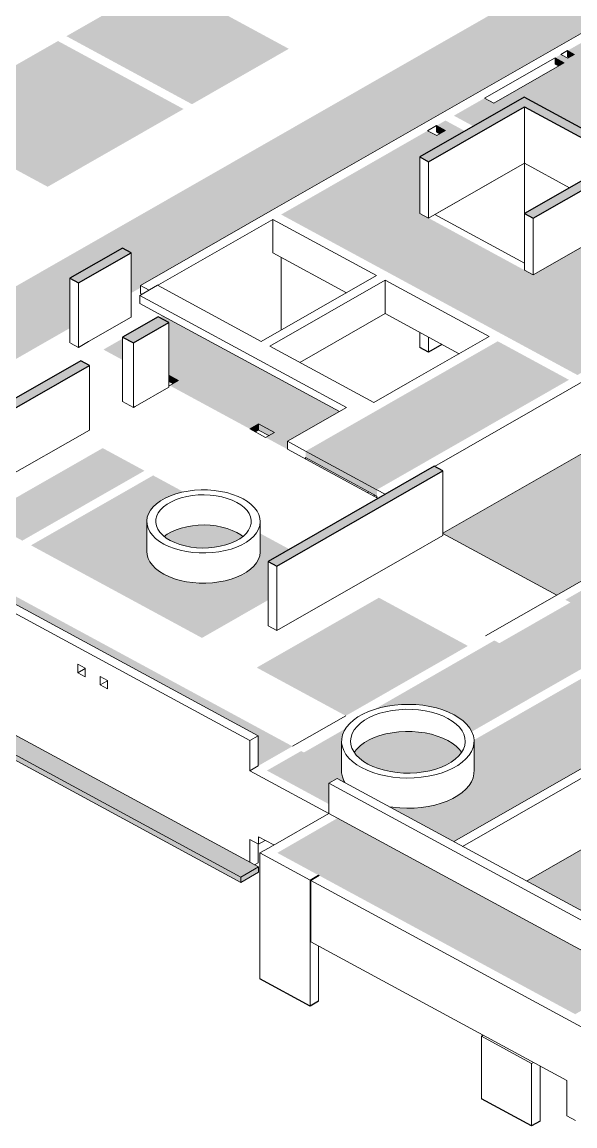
# Model space of a CAD drawing. Header units: centimetres. Extents: x -2136 to 34701, y -1430 to 84208.
# Drawn here: x 10295 to 11164, y 62027 to 63760 of the extents above; entities that cross this region are included whole.
import ezdxf

# ---------------------------------------------------------------- set-up
doc = ezdxf.new("R2010")
doc.units = ezdxf.units.CM
for name, color, linetype, lineweight in [('A-FLOR', 7, 'Continuous', 18), ('A-WALL', 7, 'Continuous', 25), ('S-BEAM', 7, 'Continuous', 18), ('S-COLS', 7, 'Continuous', 18)]:
    doc.layers.add(name, color=color, linetype=linetype, lineweight=lineweight)

msp = doc.modelspace()

# ---------------------------------------------------------------- hatches: boundary and pattern name
at = {"layer": 'A-FLOR', "true_color": 0xbfbfbf}
for points in [[(9905.16, 63004.56), (9905.52, 63004.8), (9905.52, 63036.94), (9918.77, 63044.53), (9947.66, 63028.88), (9958.85, 63035.28), (9954.55, 63037.61), (10038.23, 63085.5), (10042.53, 63083.17), (10262.2, 63208.88), (10254.31, 63213.15), (10370.28, 63279.51), (10370.28, 63357.93), (10453.26, 63405.42), (10466.88, 63398.04), (10466.88, 63334.79), (10481.16, 63342.97), (10481.52, 63346.85), (11822.86, 64114.45), (11826.16, 64112.66), (11876.54, 64141.5), (11876.54, 64219.92), (11959.53, 64267.41), (11973.15, 64260.03), (11973.15, 64196.78), (12109.25, 64274.67), (12112.84, 64272.73), (12307.05, 64383.87), (12311.35, 64381.54), (12398.87, 64431.62), (12288.49, 64491.42), (9794.78, 63064.35), (9899.25, 63007.76)], [(10562.24, 63631.29), (10714.27, 63718.29), (10517.16, 63825.07), (10365.14, 63738.07), (10535.66, 63645.7)], [(10335.61, 63501.6), (10548.99, 63623.71), (10351.89, 63730.49), (10150.64, 63615.32), (10150.64, 63601.8), (10270.79, 63536.71)], [(11137.71, 63691.27), (11146.66, 63696.39), (11132.37, 63704.14), (11132.37, 63694.17), (11132.81, 63693.93)], [(11153.82, 63704.45), (11162.77, 63709.57), (11152.03, 63715.39), (11152.31, 63705.27)], [(11167.4, 63206), (11425.42, 63353.66), (11248.39, 63449.56), (11097.76, 63363.36), (10920.01, 63459.92), (10920.01, 63548.37), (10990.59, 63589.21), (10960.26, 63605.65), (10946.23, 63597.62), (10960.26, 63589.72), (10946.23, 63582.08), (10932.29, 63589.64), (10702.24, 63457.99), (11166.81, 63206.33)], [(10951.58, 63584.75), (10960.26, 63590.02), (10946.23, 63597.62), (10946.58, 63587.46), (10951.41, 63584.85)], [(10852.55, 63025.82), (11154.15, 63198.42), (11042.34, 63258.99), (10740.74, 63086.39), (10804.82, 63051.68)], [(10532.27, 63192.45), (10541.21, 63197.57), (10526.16, 63205.72), (10526.16, 63195.76), (10527.26, 63195.16)], [(10661.78, 63116.71), (10666.78, 63119.57), (10666.78, 63129.54), (10652.83, 63121.56)], [(10682.86, 63110.87), (10691.8, 63115.99), (10666.78, 63129.54), (10666.78, 63119.57), (10677.85, 63113.58)], [(10295.9, 62945.92), (10487.67, 63055.66), (10422.09, 63091.19), (10230.32, 62981.45), (10267.68, 62961.21)], [(10852.55, 63015.86), (10852.55, 63025.82), (10740.74, 63086.39), (10740.74, 63076.43), (10848.13, 63018.25)], [(10666.33, 62592.21), (10720.02, 62622.94), (10225.84, 62890.65), (10214.64, 62884.25), (10666.33, 62639.56), (10666.33, 62623.92)], [(10803.71, 62670.83), (10995.48, 62780.57), (10855.71, 62856.28), (10663.94, 62746.54), (10792.41, 62676.95)], [(10638.8, 62417.59), (10666.7, 62433.55), (9891.91, 62853.27), (9864.01, 62837.31), (10529.78, 62476.64)], [(10638.8, 62409.28), (10638.8, 62417.59), (9864.01, 62837.31), (9864.01, 62829), (10623.47, 62417.59)], [(10973.37, 62473.23), (11304.64, 62662.81), (11177.35, 62731.35), (11005.1, 62632.78), (11004.95, 62579.69), (11003.58, 62573.47), (11001.01, 62567.36), (10997.27, 62561.45), (10991.17, 62554.68), (10986.48, 62550.47), (10979.14, 62545.3), (10971.69, 62541.03), (10963.01, 62537.04), (10953.6, 62533.59), (10941.8, 62530.34), (10933.07, 62528.48), (10922.18, 62526.89), (10911.04, 62525.95), (10899.79, 62525.7), (10888.56, 62526.12), (10873.7, 62527.22), (10970.58, 62474.74)], [(10905.03, 62580.88), (10915.45, 62581.47), (10925.67, 62582.73), (10935.56, 62584.63), (10944.98, 62587.17), (10953.81, 62590.3), (10963.01, 62594.59), (10971.69, 62599.93), (10977.13, 62604.19), (10981.81, 62608.8), (10985.49, 62613.46), (10981.06, 62619.02), (10975.87, 62623.92), (10970.36, 62628.07), (10963.47, 62632.21), (10956.03, 62635.79), (10944.72, 62639.84), (10938.1, 62641.76), (10928.32, 62643.84), (10918.17, 62645.27), (10907.8, 62646.03), (10895.74, 62646.03), (10886.92, 62645.54), (10876.7, 62644.28), (10866.81, 62642.37), (10857.39, 62639.84), (10848.56, 62636.71), (10840.44, 62633.03), (10833.14, 62628.86), (10826.42, 62623.92), (10821.39, 62619.23), (10816.88, 62613.55), (10820.15, 62609.15), (10825.24, 62604.06), (10831.75, 62599.09), (10840.45, 62594.05), (10846.38, 62591.2), (10856.26, 62587.57), (10867.1, 62584.64), (10877.47, 62582.69), (10888.8, 62581.4), (10900.43, 62580.92), (10903.12, 62580.9)], [(11271.97, 62311.47), (11528.68, 62458.38), (11344.36, 62558.22), (11087.65, 62411.32), (11258.72, 62318.65)], [(11163.88, 62202.27), (11258.72, 62256.54), (10790.32, 62509.87), (10696.23, 62455.6), (11148.22, 62210.75)], [(10638.8, 62409.28), (10666.7, 62425.24), (10666.7, 62433.55), (10638.8, 62417.59)], [(10761.08, 62419.46), (10761.99, 62419.98), (10761.08, 62420.34), (10761.08, 62419.98)]]:
    msp.add_hatch(color=9, dxfattribs=at).paths.add_polyline_path(points, flags=0)
h = msp.add_hatch(color=9, dxfattribs=at)
h.paths.add_polyline_path([(10777.07, 62532.22), (10777.07, 62564.81), (10790.32, 62572.39), (10802.33, 62565.88), (10800.48, 62569.2), (10798.34, 62575), (10797.27, 62581.24), (10797.42, 62634.85), (10798.79, 62641.08), (10802.38, 62648.81), (10803.67, 62650.85), (10737.94, 62613.23), (10733.64, 62615.56), (10679.95, 62584.83), (10747.82, 62548.07)], flags=0)
h.paths.add_polyline_path([(11001.61, 62645.95), (12390.83, 63440.96), (12390.75, 63488.03), (12391.09, 63498.49), (12392.52, 63506.36), (12394.91, 63513.71), (12398.4, 63521.1), (12404.44, 63530.25), (12408.36, 63535.21), (12415.14, 63542.2), (12423.09, 63548.97), (12435.66, 63557.54), (12442.39, 63561.55), (12456.46, 63568.41), (12465.42, 63572.18), (12480.53, 63577.36), (12492.6, 63580.75), (12505.21, 63583.63), (12521.6, 63586.42), (12531.67, 63587.73), (12545.32, 63588.9), (12567.66, 63589.42), (12577.68, 63589.18), (12592.08, 63588.23), (12596.62, 63587.79), (13257.94, 63966.24), (13173.66, 64011.9), (13086.14, 63961.82), (13090.44, 63959.49), (12896.23, 63848.35), (12899.81, 63846.41), (12712.92, 63739.46), (12704.77, 63743.57), (11148.56, 62853.01), (11156.45, 62848.74), (11044.87, 62784.89), (11036.99, 62789.16), (10848.56, 62680.88), (10848.76, 62680.96), (10860.38, 62684.16), (10869.3, 62686.06), (10886.31, 62688.17), (10897.33, 62688.73), (10907.8, 62688.65), (10918.17, 62687.99), (10928.32, 62686.77), (10938.1, 62685.02), (10947.38, 62682.78), (10956.03, 62680.14), (10965.22, 62676.57), (10977.17, 62670.36), (10982.22, 62667.18), (10988.28, 62662.56), (10993.71, 62657.38), (10998.3, 62651.66), (11000.79, 62647.36)], flags=0)
h.paths.add_polyline_path([(12418.38, 63456.72), (12524.43, 63517.41), (12527.43, 63522.66), (12532.14, 63521.82), (12553.17, 63534.06), (12545.32, 63533.72), (12531.67, 63532.46), (12516.73, 63530.25), (12505.21, 63528), (12492.6, 63524.83), (12478.44, 63520.28), (12469.09, 63516.74), (12458.36, 63511.87), (12448.42, 63506.51), (12435.66, 63497.86), (12431.23, 63494.46), (12421.85, 63485.31), (12418.02, 63480.94), (12413.03, 63473.76), (12410.5, 63468.88), (12411.87, 63466.36), (12416.17, 63459.55)], flags=0)
h = msp.add_hatch(color=9, dxfattribs=at)
h.paths.add_polyline_path([(11326.86, 63421.81), (11432.86, 63482.47), (11268.72, 63571.38), (11269.08, 63660.3), (11442.04, 63758.87), (11619.42, 63662.78), (11619.42, 63589.23), (11711.8, 63642.1), (11358.45, 63833.51), (11183.37, 63732.98), (11203.09, 63722.3), (11192.63, 63716.31), (11172.6, 63727.16), (11152.03, 63715.39), (11162.77, 63709.57), (11152.03, 63703.74), (11141.57, 63709.4), (11132.37, 63704.14), (11146.66, 63696.39), (11036.03, 63633.08), (11021.73, 63640.82), (10973.51, 63613.23), (11004.25, 63596.58), (11084.26, 63641.95), (11261.64, 63545.65), (11262.02, 63456.94), (11295.59, 63438.75)], flags=0)
h.paths.add_polyline_path([(11298.66, 63755.41), (11278.61, 63766.27), (11299.53, 63778.24), (11319.58, 63767.38), (11305.05, 63759.07)], flags=0)
h = msp.add_hatch(color=9, dxfattribs=at)
h.paths.add_polyline_path([(10712.07, 63089.47), (10712.07, 63101.93), (10793.63, 63148.6), (10515.97, 63299.02), (10511.26, 63296.32), (10526.16, 63288.25), (10526.16, 63205.72), (10541.21, 63197.57), (10527.26, 63189.58), (10652.83, 63121.56), (10666.78, 63129.54), (10691.8, 63115.99), (10677.85, 63108), (10691.8, 63100.44)], flags=0)
h.paths.add_polyline_path([(10453.17, 63229.72), (10453.17, 63263.07), (10423.23, 63245.94), (10437.53, 63238.19)], flags=0)
h = msp.add_hatch(color=9, dxfattribs=at)
h.paths.add_polyline_path([(11134.95, 62860.39), (11242.34, 62921.84), (11242.34, 63023.02), (11312.07, 63062.92), (11325.69, 63055.55), (11325.69, 62969.54), (11593.93, 63123.04), (11493.83, 63177.27), (11493.83, 63188.93), (11489.95, 63191.03), (11493.83, 63193.25), (11493.83, 63204.46), (11439.04, 63234.14), (10956.2, 62957.83), (10956.2, 62957.22), (11121.7, 62867.56)], flags=0)
h.paths.add_polyline_path([(11337.52, 63065.45), (11331.79, 63068.56), (11349.22, 63078.53), (11354.96, 63075.43), (11342.95, 63068.56)], flags=0)
h = msp.add_hatch(color=9, dxfattribs=at)
h.paths.add_polyline_path([(10577.93, 62793.13), (10681.77, 62852.56), (10681.77, 62913.41), (10715.08, 62932.47), (10669.29, 62957.27), (10669.29, 62927.96), (10668.53, 62922.21), (10666.58, 62916.56), (10663.46, 62911.06), (10659.21, 62905.81), (10653.9, 62900.86), (10647.59, 62896.29), (10640.38, 62892.16), (10632.35, 62888.52), (10623.61, 62885.43), (10614.29, 62882.93), (10604.52, 62881.04), (10594.41, 62879.8), (10584.11, 62879.21), (10568.33, 62879.7), (10563.5, 62880.06), (10550.34, 62882.14), (10543.8, 62883.53), (10534.37, 62886.29), (10526.07, 62889.43), (10518.24, 62893.21), (10511.25, 62897.46), (10504.75, 62902.58), (10500.17, 62907.17), (10496.21, 62912.49), (10493.4, 62918.04), (10491.76, 62923.73), (10491.31, 62929.49), (10491.66, 62979.43), (10492.08, 62982.58), (10494.85, 62989.68), (10498.56, 62995.47), (10501.48, 62999.07), (10506.71, 63003.93), (10513.01, 63008.5), (10523.37, 63014.06), (10531.98, 63017.59), (10537.3, 63019.44), (10549.07, 63022.4), (10501.29, 63048.29), (10309.52, 62938.54), (10563.96, 62800.71)], flags=0)
h.paths.add_polyline_path([(10578.98, 62934.32), (10588.39, 62934.55), (10597.67, 62935.45), (10606.67, 62936.98), (10615.27, 62939.13), (10627.31, 62943.64), (10632.35, 62946.09), (10639.38, 62950.47), (10641.95, 62952.37), (10638.93, 62954.77), (10632.61, 62958.65), (10625.46, 62962.07), (10617.59, 62964.95), (10609.14, 62967.27), (10600.24, 62968.98), (10586.9, 62970.24), (10581.63, 62970.48), (10568.33, 62969.87), (10562.94, 62969.35), (10553.93, 62967.82), (10545.34, 62965.67), (10537.3, 62962.94), (10529.94, 62959.67), (10520.57, 62953.84), (10518.66, 62952.43), (10523.3, 62949.03), (10530.98, 62944.72), (10535.15, 62942.73), (10543.8, 62939.62), (10553.47, 62937.14), (10563.5, 62935.45), (10573.76, 62934.55)], flags=0)
at = {"layer": 'S-COLS', "lineweight": 9, "true_color": 0x8080ff}
for points in [[(11097.76, 63452.08), (11261.64, 63545.86), (11083.89, 63642.15), (10920.01, 63548.37), (10933.63, 63540.99), (11084.26, 63627.19), (11234.77, 63545.65), (11084.26, 63459.4), (11097.4, 63452.28)], [(10383.89, 63350.56), (10466.88, 63398.04), (10453.26, 63405.42), (10370.28, 63357.93)], [(10470.37, 63256.32), (10526.16, 63288.25), (10508.96, 63297.57), (10453.26, 63265.59), (10466.88, 63258.21)], [(10261.77, 63140.94), (10401.24, 63220.75), (10387.39, 63228), (10248.15, 63148.32)], [(10695.39, 62906.03), (10956.2, 63055.29), (10942.58, 63062.66), (10681.77, 62913.41)]]:
    msp.add_hatch(color=171, dxfattribs=at).paths.add_polyline_path(points, flags=0)

# ---------------------------------------------------------------- linework, layer by layer
at = {"layer": 'A-FLOR', "lineweight": 9}
for p, q in [((11132.37, 63704.14), (11146.66, 63696.39)), ((11132.37, 63694.17), (11132.37, 63704.14)), ((11152.31, 63703.59), (11141.57, 63709.4)), ((11152.03, 63715.39), (11162.77, 63709.57)), ((11152.03, 63705.42), (11152.03, 63715.39)), ((11153.82, 63704.45), (11152.03, 63705.42)), ((11162.77, 63709.57), (11152.31, 63703.59)), ((11146.66, 63696.39), (11036.03, 63633.08)), ((11137.71, 63691.27), (11132.37, 63694.17)), ((11036.03, 63633.08), (11021.73, 63640.82)), ((10946.58, 63581.89), (10932.29, 63589.64)), ((10946.23, 63597.62), (10960.53, 63589.88)), ((10946.23, 63587.65), (10946.23, 63597.62)), ((10951.58, 63584.75), (10946.23, 63587.65)), ((10960.53, 63589.88), (10946.58, 63581.89)), ((10793.63, 63148.6), (10515.97, 63299.02)), ((11439.04, 63234.14), (10956.2, 62957.83)), ((10526.16, 63205.72), (10541.21, 63197.57)), ((10532.27, 63192.45), (10526.16, 63195.76)), ((10541.21, 63197.57), (10527.26, 63189.58)), ((10652.83, 63121.56), (10666.78, 63129.54)), ((10666.78, 63119.57), (10661.78, 63116.71)), ((10666.78, 63129.54), (10691.8, 63115.99)), ((10666.78, 63129.54), (10666.78, 63119.57)), ((10682.86, 63110.87), (10666.78, 63119.57)), ((10691.8, 63115.99), (10677.85, 63108)), ((10740.74, 63086.39), (10852.55, 63025.82)), ((10852.55, 63015.86), (10740.74, 63076.43)), ((10666.7, 62433.55), (9891.91, 62853.27)), ((9864.01, 62837.31), (10638.8, 62417.59)), ((10638.8, 62409.28), (9864.01, 62829)), ((11344.36, 62558.22), (11087.65, 62411.32)), ((11258.72, 62256.54), (10790.69, 62510.08)), ((10638.8, 62417.59), (10666.7, 62433.55)), ((10666.7, 62425.24), (10638.8, 62409.28)), ((10666.7, 62433.55), (10666.7, 62425.24)), ((10638.8, 62417.59), (10638.8, 62409.28)), ((10761.08, 62420.48), (10761.99, 62419.98))]:
    msp.add_line(p, q, dxfattribs=at)
for points in [[(10963.94, 62631.98, 0), (10956.03, 62635.79, 0), (10947.38, 62639.07, 0), (10938.1, 62641.76, 0), (10928.32, 62643.84, 0), (10918.17, 62645.27, 0), (10907.8, 62646.03, 0), (10897.33, 62646.12, 0), (10886.92, 62645.54, 0), (10876.7, 62644.28, 0), (10866.81, 62642.37, 0), (10857.39, 62639.84, 0), (10848.56, 62636.71, 0), (10840.44, 62633.03, 0), (10833.14, 62628.86, 0), (10826.76, 62624.24, 0), (10821.39, 62619.23, 0), (10817.09, 62613.92, 0)], [(10985.57, 62613.48, 0), (10982.22, 62617.86, 0), (10977.13, 62622.95, 0), (10971.01, 62627.68, 0), (10963.94, 62631.98, 0)]]:
    msp.add_polyline3d(points, dxfattribs=at)
at = {"layer": 'A-WALL', "lineweight": 9}
for p, q in [((10491.3, 62976.07), (10491.3, 62928.72)), ((10669.3, 62928.72), (10669.3, 62976.07)), ((10797.18, 62630.95), (10797.18, 62583.6)), ((11005.18, 62583.6), (11005.18, 62630.95))]:
    msp.add_line(p, q, dxfattribs=at)
for points in [[(10642.37, 63011.59, 0), (10634.54, 63015.36, 0), (10625.98, 63018.6, 0), (10616.81, 63021.26, 0), (10607.14, 63023.32, 0), (10597.11, 63024.73, 0), (10586.84, 63025.49, 0), (10576.5, 63025.58, 0), (10566.2, 63025, 0), (10556.09, 63023.76, 0), (10546.31, 63021.87, 0), (10536.99, 63019.36, 0), (10528.26, 63016.27, 0), (10520.23, 63012.63, 0), (10513.01, 63008.5, 0), (10506.71, 63003.93, 0), (10501.39, 62998.99, 0), (10497.15, 62993.73, 0), (10494.03, 62988.24, 0), (10492.08, 62982.58, 0), (10491.31, 62976.83, 0), (10491.76, 62971.08, 0), (10493.4, 62965.39, 0), (10496.21, 62959.84, 0), (10500.17, 62954.51, 0), (10505.2, 62949.48, 0), (10511.25, 62944.81, 0), (10518.24, 62940.55, 0)], [(10528, 62946.14, 0), (10521.68, 62950.03, 0), (10516.28, 62954.32, 0), (10511.89, 62958.96, 0), (10508.58, 62963.87, 0), (10506.4, 62968.97, 0), (10505.38, 62974.19, 0), (10505.55, 62979.43, 0), (10506.89, 62984.62, 0), (10509.4, 62989.68, 0), (10513.02, 62994.52, 0), (10517.7, 62999.07, 0), (10523.37, 63003.25, 0), (10529.94, 63007.01, 0), (10537.3, 63010.28, 0), (10545.34, 63013.01, 0), (10553.93, 63015.16, 0), (10562.94, 63016.7, 0), (10572.22, 63017.59, 0), (10581.63, 63017.82, 0), (10591.02, 63017.4, 0), (10600.24, 63016.33, 0), (10609.14, 63014.62, 0), (10617.59, 63012.3, 0), (10625.46, 63009.41, 0), (10632.61, 63006, 0)], [(10518.24, 62940.55, 0), (10526.07, 62936.78, 0), (10534.62, 62933.54, 0), (10543.8, 62930.88, 0), (10553.47, 62928.82, 0), (10563.5, 62927.41, 0), (10573.76, 62926.65, 0), (10584.11, 62926.56, 0), (10594.41, 62927.14, 0), (10604.52, 62928.39, 0), (10614.29, 62930.27, 0), (10623.61, 62932.78, 0), (10632.35, 62935.87, 0), (10640.38, 62939.51, 0), (10647.59, 62943.64, 0), (10653.9, 62948.21, 0), (10659.21, 62953.15, 0), (10663.46, 62958.41, 0), (10666.58, 62963.9, 0), (10668.53, 62969.56, 0), (10669.29, 62975.31, 0), (10668.85, 62981.07, 0), (10667.21, 62986.76, 0), (10664.4, 62992.3, 0), (10660.44, 62997.63, 0), (10655.41, 63002.66, 0), (10649.35, 63007.34, 0), (10642.37, 63011.59, 0)], [(10632.61, 63006, 0), (10638.93, 63002.11, 0), (10644.33, 62997.82, 0), (10648.72, 62993.18, 0), (10652.03, 62988.27, 0), (10654.21, 62983.17, 0), (10655.23, 62977.95, 0), (10655.06, 62972.71, 0), (10653.72, 62967.52, 0), (10651.21, 62962.47, 0), (10647.59, 62957.62, 0), (10642.91, 62953.07, 0), (10637.24, 62948.89, 0), (10630.67, 62945.13, 0), (10623.31, 62941.86, 0), (10615.27, 62939.13, 0), (10606.67, 62936.98, 0), (10597.67, 62935.45, 0), (10588.39, 62934.55, 0), (10578.98, 62934.32, 0), (10569.59, 62934.74, 0), (10560.37, 62935.81, 0), (10551.46, 62937.52, 0), (10543.01, 62939.84, 0), (10535.15, 62942.73, 0), (10528, 62946.14, 0)], [(10632.61, 62958.65, 0), (10625.46, 62962.07, 0), (10617.59, 62964.95, 0), (10609.14, 62967.27, 0), (10600.24, 62968.98, 0), (10591.02, 62970.05, 0), (10581.63, 62970.48, 0), (10572.22, 62970.24, 0), (10562.94, 62969.35, 0), (10553.93, 62967.82, 0), (10545.34, 62965.67, 0), (10537.3, 62962.94, 0), (10529.94, 62959.67, 0), (10523.37, 62955.91, 0), (10518.59, 62952.45, 0)], [(10642.07, 62952.41, 0), (10638.93, 62954.77, 0), (10632.61, 62958.65, 0)], [(10518.24, 62893.21, 0), (10511.25, 62897.46, 0), (10505.2, 62902.13, 0), (10500.17, 62907.17, 0), (10496.21, 62912.49, 0), (10493.4, 62918.04, 0), (10491.76, 62923.73, 0), (10491.31, 62929.49, 0)], [(10669.3, 62928.72, 0), (10669.29, 62927.96, 0), (10668.53, 62922.21, 0), (10666.58, 62916.56, 0), (10663.46, 62911.06, 0), (10659.21, 62905.81, 0), (10653.9, 62900.86, 0), (10647.59, 62896.29, 0), (10640.38, 62892.16, 0), (10632.35, 62888.52, 0), (10623.61, 62885.43, 0), (10614.29, 62882.93, 0), (10604.52, 62881.04, 0), (10594.41, 62879.8, 0), (10584.11, 62879.21, 0), (10573.76, 62879.3, 0), (10563.5, 62880.06, 0), (10553.47, 62881.48, 0), (10543.8, 62883.53, 0), (10534.62, 62886.19, 0), (10526.07, 62889.43, 0), (10518.24, 62893.21, 0)], [(10973.71, 62672.45, 0), (10965.22, 62676.57, 0), (10955.99, 62680.16, 0), (10946.11, 62683.17, 0), (10935.71, 62685.57, 0), (10924.9, 62687.33, 0), (10913.81, 62688.42, 0), (10902.57, 62688.85, 0), (10891.32, 62688.59, 0), (10880.19, 62687.66, 0), (10869.3, 62686.06, 0), (10858.78, 62683.82, 0), (10848.76, 62680.96, 0), (10839.36, 62677.51, 0), (10830.68, 62673.51, 0), (10822.83, 62669.02, 0), (10815.89, 62664.08, 0), (10809.96, 62658.75, 0), (10805.09, 62653.1, 0), (10801.36, 62647.18, 0), (10798.79, 62641.08, 0), (10797.42, 62634.85, 0), (10797.27, 62628.59, 0), (10798.34, 62622.34, 0), (10800.61, 62616.2, 0), (10804.06, 62610.23, 0), (10808.66, 62604.51, 0), (10814.33, 62599.09, 0), (10821.03, 62594.05, 0), (10828.66, 62589.44, 0)], [(10838.42, 62595.03, 0), (10831.36, 62599.33, 0), (10825.24, 62604.06, 0), (10820.15, 62609.15, 0), (10816.15, 62614.53, 0), (10813.3, 62620.14, 0), (10811.64, 62625.9, 0), (10811.19, 62631.72, 0), (10811.96, 62637.53, 0), (10813.94, 62643.25, 0), (10817.09, 62648.81, 0), (10821.39, 62654.12, 0), (10826.76, 62659.12, 0), (10833.14, 62663.74, 0), (10840.44, 62667.92, 0), (10848.56, 62671.6, 0), (10857.39, 62674.72, 0), (10866.81, 62677.26, 0), (10876.7, 62679.17, 0), (10886.92, 62680.42, 0), (10897.33, 62681.01, 0), (10907.8, 62680.92, 0), (10918.17, 62680.16, 0), (10928.32, 62678.73, 0), (10938.1, 62676.65, 0), (10947.38, 62673.95, 0), (10956.03, 62670.68, 0), (10963.94, 62666.86, 0)], [(10828.66, 62589.44, 0), (10837.14, 62585.32, 0), (10846.38, 62581.73, 0), (10856.26, 62578.72, 0), (10866.66, 62576.32, 0), (10877.47, 62574.57, 0), (10888.56, 62573.47, 0), (10899.79, 62573.05, 0), (10911.04, 62573.3, 0), (10922.18, 62574.23, 0), (10933.07, 62575.83, 0), (10943.59, 62578.07, 0), (10953.6, 62580.93, 0), (10963.01, 62584.38, 0), (10971.69, 62588.38, 0), (10979.54, 62592.87, 0), (10986.48, 62597.81, 0), (10992.41, 62603.14, 0), (10997.27, 62608.8, 0), (11001.01, 62614.71, 0), (11003.58, 62620.82, 0), (11004.95, 62627.04, 0), (11005.1, 62633.31, 0), (11004.03, 62639.55, 0), (11001.76, 62645.69, 0), (10998.3, 62651.66, 0), (10993.71, 62657.38, 0), (10988.04, 62662.8, 0), (10981.34, 62667.84, 0), (10973.71, 62672.45, 0)], [(10963.94, 62666.86, 0), (10971.01, 62662.56, 0), (10977.13, 62657.84, 0), (10982.22, 62652.74, 0), (10986.22, 62647.36, 0), (10989.07, 62641.75, 0), (10990.73, 62636, 0), (10991.17, 62630.18, 0), (10990.4, 62624.36, 0), (10988.43, 62618.64, 0), (10985.27, 62613.09, 0), (10980.98, 62607.77, 0), (10975.61, 62602.77, 0), (10969.23, 62598.15, 0), (10961.93, 62593.97, 0), (10953.81, 62590.3, 0), (10944.98, 62587.17, 0), (10935.56, 62584.63, 0), (10925.67, 62582.73, 0), (10915.45, 62581.47, 0), (10905.03, 62580.88, 0), (10894.57, 62580.97, 0), (10884.19, 62581.74, 0), (10874.05, 62583.17, 0), (10864.27, 62585.24, 0), (10854.99, 62587.94, 0), (10846.34, 62591.22, 0), (10838.42, 62595.03, 0)], [(10802.19, 62565.86, 0), (10800.61, 62568.86, 0), (10798.34, 62575, 0), (10797.27, 62581.24, 0), (10797.22, 62585.02, 0)], [(11005.1, 62585.96, 0), (11004.95, 62579.69, 0), (11003.58, 62573.47, 0), (11001.01, 62567.36, 0), (10997.27, 62561.45, 0), (10992.41, 62555.79, 0), (10986.48, 62550.47, 0), (10979.54, 62545.53, 0), (10971.69, 62541.03, 0), (10963.01, 62537.04, 0), (10953.6, 62533.59, 0), (10943.59, 62530.72, 0), (10933.07, 62528.48, 0), (10922.18, 62526.89, 0), (10911.04, 62525.95, 0), (10899.79, 62525.7, 0), (10888.56, 62526.12, 0), (10877.47, 62527.22, 0), (10872.05, 62528.01, 0)]]:
    msp.add_polyline3d(points, dxfattribs=at)
at = {"layer": 'S-BEAM', "lineweight": 9}
for p, q in [((11753.12, 64074.55), (10688.62, 63465.37)), ((11021.73, 63640.82), (11132.37, 63704.14)), ((11141.57, 63709.4), (11152.03, 63715.39)), ((10932.29, 63589.64), (10946.23, 63597.62)), ((10688.99, 63450.41), (10688.99, 63398.08)), ((10688.99, 63450.41), (10852.05, 63362.08)), ((11084.14, 63381.62), (10943.39, 63457.86)), ((10688.99, 63398.08), (10805.07, 63335.19)), ((10852.05, 63362.08), (10671.09, 63258.52)), ((10508.03, 63346.85), (10480.14, 63330.89)), ((10671.09, 63258.52), (10508.03, 63346.85)), ((10684.71, 63251.14), (10865.67, 63354.7)), ((10865.67, 63354.7), (11028.73, 63266.37)), ((10865.67, 63302.37), (10865.67, 63354.7)), ((10943.02, 63062.43), (11439.04, 63346.28)), ((10480.14, 63330.89), (10804.82, 63155)), ((10480.14, 63330.89), (10480.14, 63318.43)), ((10483.6, 63332.87), (10481.16, 63334.19)), ((10515.97, 63299.02), (10480.14, 63318.43)), ((10466.88, 63296.87), (10399.93, 63258.56)), ((10865.67, 63302.37), (10731.68, 63225.69)), ((10865.67, 63302.37), (10981.75, 63239.49)), ((10371.35, 63256.17), (10383.89, 63249.38)), ((10399.93, 63258.56), (10383.89, 63249.38)), ((11028.73, 63266.37), (10904.25, 63195.13)), ((10847.76, 63162.81), (10684.71, 63251.14)), ((10473.16, 63156.74), (10526.16, 63187.07)), ((10527.26, 63189.58), (10526.16, 63190.18)), ((10470.37, 63155.15), (10453.17, 63164.47)), ((10473.16, 63156.74), (10470.37, 63155.15)), ((10804.82, 63155), (10712.07, 63101.93)), ((10401.24, 63119.58), (10261.77, 63039.76)), ((10677.85, 63108), (10652.83, 63121.56)), ((10740.74, 63086.39), (10712.07, 63101.93)), ((10712.07, 63101.93), (10712.07, 63089.47)), ((10854.55, 63012.28), (10712.07, 63089.47)), ((10740.74, 63073.93), (10740.74, 63076.43)), ((9905.52, 63036.94), (10653.08, 62631.98)), ((10666.33, 62639.56), (9918.77, 63044.53)), ((10839.91, 63022.7), (10837.68, 63021.42)), ((10865.73, 63018.68), (10852.55, 63025.82)), ((10852.55, 63015.86), (10852.55, 63013.36)), ((10956.2, 62954.11), (10903.2, 62923.78)), ((11134.95, 62860.39), (10956.2, 62957.22)), ((10903.2, 62923.78), (10695.39, 62804.86)), ((11242.34, 62921.84), (11134.95, 62860.39)), ((11134.95, 62860.39), (11023.37, 62796.53)), ((10695.39, 62804.86), (10681.77, 62812.24)), ((10383.03, 62751.69), (10394.49, 62745.48)), ((10383.03, 62738.4), (10383.03, 62751.69)), ((10394.49, 62744.96), (10383.03, 62738.4)), ((10394.49, 62732.19), (10383.03, 62738.4)), ((10394.49, 62745.48), (10394.49, 62732.19)), ((10418.15, 62732.67), (10429.61, 62726.45)), ((10418.15, 62719.37), (10418.15, 62732.67)), ((10429.61, 62725.94), (10418.15, 62719.37)), ((10429.61, 62713.16), (10418.15, 62719.37)), ((10429.61, 62726.45), (10429.61, 62713.16)), ((11343.99, 62685.32), (10973.37, 62473.23)), ((10720.02, 62622.94), (10803.71, 62670.83)), ((10986.99, 62465.85), (11357.61, 62677.95)), ((10666.33, 62639.56), (10653.08, 62631.98)), ((10653.08, 62631.98), (10653.08, 62584.63)), ((10666.33, 62592.21), (10666.33, 62639.56)), ((10666.33, 62592.21), (10653.08, 62584.63)), ((10653.08, 62584.63), (10666.7, 62577.25)), ((10666.7, 62577.25), (10777.07, 62517.46)), ((10777.07, 62564.81), (10790.32, 62572.39)), ((10777.07, 62517.46), (10777.07, 62564.81)), ((10777.07, 62564.81), (11258.72, 62303.89)), ((11271.97, 62311.47), (10790.32, 62572.39)), ((10777.07, 62517.46), (10682.24, 62463.19)), ((10777.07, 62517.46), (10790.69, 62510.08)), ((10666.7, 62469.27), (10653.08, 62476.64)), ((10653.08, 62476.64), (10653.08, 62440.93)), ((10666.7, 62480.9), (10666.7, 62469.27)), ((10666.7, 62480.9), (10690.58, 62467.96)), ((10677.14, 62475.24), (10666.7, 62469.27)), ((10666.33, 62440.2), (10666.33, 62469.47)), ((10660.54, 62436.89), (10666.33, 62440.2)), ((10748.74, 62412.4), (10761.99, 62419.98)), ((10748.74, 62316.04), (10748.74, 62412.4)), ((10748.74, 62412.4), (11192.92, 62171.78)), ((10748.74, 62316.04), (11150.63, 62098.33)), ((11150.63, 62042.67), (11150.63, 62098.33)), ((11164.25, 62035.3), (11150.63, 62042.67))]:
    msp.add_line(p, q, dxfattribs=at)
at = {"layer": 'S-COLS', "lineweight": 25}
for p, q in [((11083.89, 63642.15), (10920.01, 63548.37)), ((11261.64, 63545.86), (11083.89, 63642.15)), ((10933.63, 63540.99), (11084.26, 63627.19)), ((11084.26, 63627.19), (11234.77, 63545.65)), ((10920.01, 63548.37), (10933.63, 63540.99)), ((11234.77, 63545.65), (11084.14, 63459.46)), ((11097.76, 63452.08), (11261.64, 63545.86)), ((11084.14, 63459.46), (11097.76, 63452.08)), ((10453.26, 63405.42), (10370.28, 63357.93)), ((10383.89, 63350.56), (10466.88, 63398.04)), ((10466.88, 63398.04), (10453.26, 63405.42)), ((10370.28, 63357.93), (10383.89, 63350.56)), ((10508.96, 63297.57), (10453.17, 63265.64)), ((10470.37, 63256.32), (10526.16, 63288.25)), ((10526.16, 63288.25), (10508.96, 63297.57)), ((10453.17, 63265.64), (10470.37, 63256.32)), ((10954.74, 63254.12), (10933.63, 63242.04)), ((10933.63, 63242.04), (10920.01, 63249.41)), ((10387.62, 63228.13), (10248.15, 63148.32)), ((10261.77, 63140.94), (10401.24, 63220.75)), ((10401.24, 63220.75), (10387.62, 63228.13)), ((10942.58, 63062.66), (10681.77, 62913.41)), ((10695.39, 62906.03), (10956.2, 63055.29)), ((10956.2, 63055.29), (10942.58, 63062.66)), ((10681.77, 62913.41), (10695.39, 62906.03)), ((10747.83, 62215.11), (10668.99, 62257.82)), ((10761.08, 62222.7), (10747.83, 62215.11)), ((11095.44, 62026.8), (11016.6, 62069.51)), ((11108.69, 62034.38), (11095.44, 62026.8))]:
    msp.add_line(p, q, dxfattribs=at)
at = {"layer": 'S-COLS', "lineweight": 9}
for p, q in [((11084.26, 63627.19), (11084.26, 63538.48)), ((10920.01, 63548.37), (10920.01, 63459.65)), ((10933.63, 63540.99), (10933.63, 63452.28)), ((11084.26, 63538.48), (10933.63, 63452.28)), ((11084.26, 63538.48), (10943.39, 63457.86)), ((11155.13, 63500.08), (11084.26, 63538.48)), ((11084.26, 63538.48), (11084.26, 63459.92)), ((11155.13, 63500.08), (11084.26, 63538.48)), ((10481.16, 63346.65), (10688.62, 63465.37)), ((10688.99, 63450.41), (10494.78, 63339.27)), ((10933.63, 63452.28), (10920.01, 63459.65)), ((11084.14, 63459.46), (11084.14, 63370.74)), ((11261.64, 63457.14), (11097.76, 63363.36)), ((11097.76, 63452.08), (11097.76, 63363.36)), ((10466.88, 63398.04), (10466.88, 63296.87)), ((10702.24, 63390.9), (10702.24, 63276.35)), ((10370.28, 63357.93), (10370.28, 63256.76)), ((11097.76, 63363.36), (11084.14, 63370.74)), ((10383.89, 63249.38), (10383.89, 63350.56)), ((10494.78, 63339.27), (10481.16, 63346.65)), ((10481.16, 63346.65), (10481.16, 63334.19)), ((10526.16, 63288.25), (10526.16, 63187.07)), ((10920.01, 63272.93), (10920.01, 63249.41)), ((10453.17, 63265.64), (10453.17, 63164.47)), ((10470.37, 63155.15), (10470.37, 63256.32)), ((10933.63, 63265.55), (10933.63, 63242.04)), ((10401.24, 63220.75), (10401.24, 63119.58)), ((10847.76, 63162.81), (10904.25, 63195.13)), ((10956.2, 63055.29), (10956.2, 62954.11)), ((10848.13, 63015.76), (10848.13, 63018.25)), ((10681.77, 62913.41), (10681.77, 62812.24)), ((10695.39, 62804.86), (10695.39, 62906.03)), ((11023.37, 62796.53), (11134.95, 62860.39)), ((10720.02, 62622.94), (10803.71, 62670.83)), ((10668.99, 62455.6), (10682.24, 62463.19)), ((10747.83, 62412.89), (10668.99, 62455.6)), ((10668.99, 62455.6), (10668.99, 62257.82)), ((10761.08, 62420.48), (10747.83, 62412.89)), ((10747.83, 62215.11), (10747.83, 62412.89)), ((10761.08, 62420.48), (10761.08, 62419.46)), ((10761.08, 62309.36), (10761.08, 62222.7)), ((11016.6, 62167.61), (11019.58, 62169.32)), ((11095.44, 62124.9), (11016.6, 62167.61)), ((11016.6, 62167.61), (11016.6, 62069.51)), ((11098.43, 62126.61), (11095.44, 62124.9)), ((11095.44, 62026.8), (11095.44, 62124.9)), ((11108.69, 62121.05), (11108.69, 62034.38))]:
    msp.add_line(p, q, dxfattribs=at)

doc.saveas('drawing.dxf')
